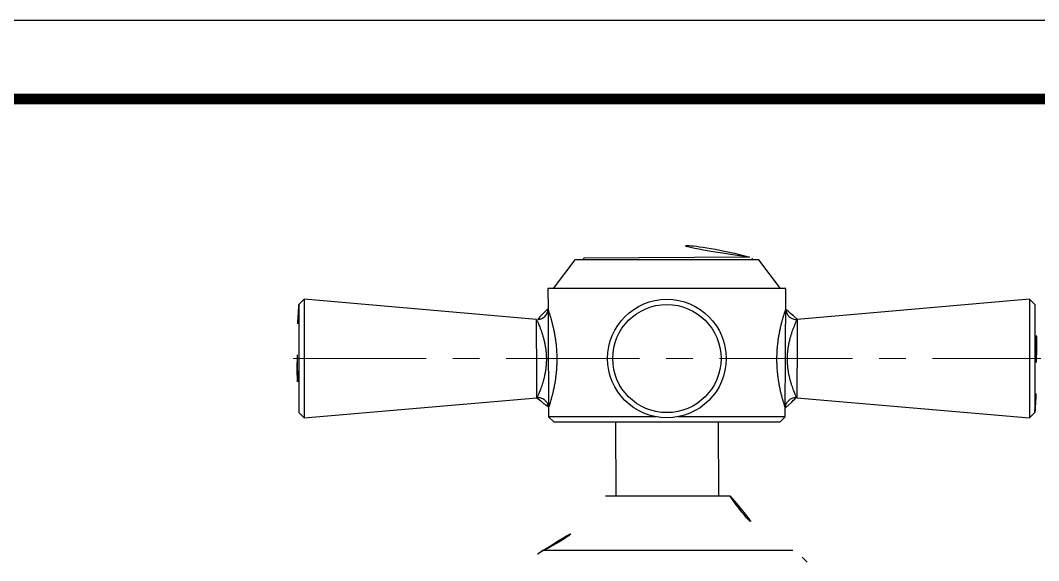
# Model space of a CAD drawing. Extents: x 16296677672 to 16296678106, y -37409616503 to -37409616185.
# Drawn here: x 16296677866.4 to 16296677962, y -37409616235.5 to -37409616184.7 of the extents above; entities that cross this region are included whole.
import ezdxf

# ---------------------------------------------------------------- set-up
doc = ezdxf.new("R2010")
doc.units = 0
doc.header["$LTSCALE"] = 10
doc.header["$MEASUREMENT"] = 0
doc.linetypes.add('CENTER', pattern=[2, 1.25, -0.25, 0.25, -0.25])
doc.layers.get('0').update_dxf_attribs({"linetype": 'CONTINUOUS'})
doc.layers.add('DIM & TEXT', color=4, linetype='CONTINUOUS', lineweight=9)
doc.layers.add('DWG', color=7, linetype='CONTINUOUS')

msp = doc.modelspace()

# ---------------------------------------------------------------- linework, layer by layer
at = {"ltscale": 0.5}
msp.add_lwpolyline([(16296677671.520941, -37409616502.722603), (16296678105.520941, -37409616502.722603), (16296678105.520941, -37409616184.722603), (16296677671.520941, -37409616184.722603)], close=True, dxfattribs=at)
at = {"color": 5, "linetype": 'ByBlock', "lineweight": 200, "const_width": 1}
msp.add_lwpolyline([(16296677678.499741, -37409616489.106117), (16296678098.499741, -37409616489.106117), (16296678098.499741, -37409616192.106117), (16296677678.499741, -37409616192.106117)], close=True, dxfattribs=at)
at = {"layer": 'DIM & TEXT', "color": 1, "linetype": 'CENTER'}
msp.add_line((16296677892.028811, -37409616216.490677), (16296677962.18405, -37409616216.490677), dxfattribs=at)
at = {"layer": 'DWG', "color": 0}
for p, q in [((16296677918.470551, -37409616207.210167), (16296677916.4527, -37409616209.917328)), ((16296677918.97854, -37409616207.207497), (16296677918.470551, -37409616207.210167)), ((16296677935.74231, -37409616207.210167), (16296677918.470551, -37409616207.210167)), ((16296677935.23432, -37409616207.207497), (16296677918.97854, -37409616207.207497)), ((16296677934.86533, -37409616206.969772), (16296677919.337999, -37409616207.051071)), ((16296677935.74231, -37409616207.210167), (16296677935.23432, -37409616207.207497)), ((16296677937.76016, -37409616209.917328), (16296677935.74231, -37409616207.210167)), ((16296677916.4527, -37409616209.917328), (16296677915.9447, -37409616209.919983)), ((16296677915.9447, -37409616209.919983), (16296677915.95463, -37409616211.816147)), ((16296677938.26816, -37409616209.919983), (16296677915.9447, -37409616209.919983)), ((16296677937.76016, -37409616209.917328), (16296677916.4527, -37409616209.917328)), ((16296677938.26816, -37409616209.919983), (16296677937.76016, -37409616209.917328)), ((16296677938.258209, -37409616211.819977), (16296677938.26816, -37409616209.919983)), ((16296677893.088949, -37409616210.925812), (16296677892.584181, -37409616211.409767)), ((16296677892.584181, -37409616211.409767), (16296677892.584181, -37409616221.571587)), ((16296677914.871281, -37409616212.810432), (16296677893.088949, -37409616210.925812)), ((16296677893.088949, -37409616210.925812), (16296677893.088949, -37409616222.055527)), ((16296677961.123911, -37409616210.925812), (16296677939.339149, -37409616212.810638)), ((16296677961.628679, -37409616211.409767), (16296677961.123911, -37409616210.925812)), ((16296677961.123911, -37409616210.925812), (16296677961.123911, -37409616216.490677)), ((16296677961.628679, -37409616211.409767), (16296677961.628679, -37409616216.490677)), ((16296677892.422819, -37409616216.128929), (16296677892.422819, -37409616216.852417)), ((16296677961.790039, -37409616216.852417), (16296677961.790039, -37409616216.128929)), ((16296677961.123911, -37409616216.490677), (16296677961.123911, -37409616222.055527)), ((16296677961.628679, -37409616216.490677), (16296677961.628679, -37409616221.571587)), ((16296677893.088949, -37409616222.055527), (16296677914.9177, -37409616220.166901)), ((16296677939.29405, -37409616220.166809), (16296677961.123911, -37409616222.055527)), ((16296677892.584181, -37409616221.571587), (16296677893.088949, -37409616222.055527)), ((16296677916.00354, -37409616221.156487), (16296677916.007721, -37409616221.955261)), ((16296677916.007721, -37409616221.955261), (16296677916.51837, -37409616222.460587)), ((16296677926.055441, -37409616221.955261), (16296677916.007721, -37409616221.955261)), ((16296677938.205139, -37409616221.955261), (16296677928.157419, -37409616221.955261)), ((16296677937.69449, -37409616222.460587), (16296677938.205139, -37409616221.955261)), ((16296677938.205139, -37409616221.955261), (16296677938.20933, -37409616221.155067)), ((16296677961.123911, -37409616222.055527), (16296677961.628679, -37409616221.571587)), ((16296677937.69449, -37409616222.460587), (16296677916.51837, -37409616222.460587)), ((16296677922.28653, -37409616222.460861), (16296677922.32296, -37409616229.41861)), ((16296677931.97509, -37409616229.418503), (16296677931.93866, -37409616222.460701)), ((16296677921.812599, -37409616229.41877), (16296677921.35541, -37409616229.421173)), ((16296677933.039249, -37409616229.421173), (16296677921.35541, -37409616229.421173)), ((16296677932.58205, -37409616229.41877), (16296677921.812599, -37409616229.41877)), ((16296677933.039249, -37409616229.421173), (16296677932.58205, -37409616229.41877)), ((16296677938.91535, -37409616234.531998), (16296677915.479309, -37409616234.531998))]:
    msp.add_line(p, q, dxfattribs=at)
for radius in [5.564859, 5.08091]:
    msp.add_circle((16296677927.10643, -37409616216.490677), radius, dxfattribs=at)
for centre, radius, start, end in [((16296677927.23942, -37409616233.320488), 27.432, 73.85963915, 106.74044402), ((16296677919.48432, -37409616207.537537), 0.508, 106.74044402, 139.48364681), ((16296677934.72411, -37409616207.457748), 0.508, 29.51260392, 73.85963915), ((16296677961.51082, -37409616216.128929), 69.088, 176.08330291, 180), ((16296677892.70204, -37409616216.128929), 69.088, 0, 3.91669709), ((16296677961.51082, -37409616216.852417), 69.088, 180, 183.91669709), ((16296677892.70204, -37409616216.852417), 69.088, 356.08330291, 0), ((16296677909.43923, -37409616221.654129), 14.224, 295.12774801, 326.90346708), ((16296677944.95542, -37409616221.654129), 14.224, 213.09653292, 244.87225199), ((16296677917.95096, -37409616238.970169), 5.08, 119.1137268, 136.47587993), ((16296677936.443689, -37409616238.970169), 5.08, 41.21704422, 60.8862732)]:
    msp.add_arc(centre, radius, start, end, dxfattribs=at)
for points, knots in [([(16296677915.94936, -37409616211.815987), (16296677915.951599, -37409616211.843903), (16296677915.955, -37409616211.963638), (16296677915.89023, -37409616212.213173), (16296677915.705139, -37409616212.513222), (16296677915.39727, -37409616212.7332), (16296677915.103769, -37409616212.822403), (16296677914.928699, -37409616212.808456), (16296677914.872009, -37409616212.798401)], [0, 0, 0, 0, 0.050657932, 0.218854572, 0.460413935, 0.678171444, 0.897403199, 1, 1, 1, 1]), ([(16296677915.95459, -37409616211.808662), (16296677915.954599, -37409616211.808678), (16296677915.954781, -37409616211.809196), (16296677915.956579, -37409616211.8144), (16296677915.96093, -37409616211.826927), (16296677915.97172, -37409616211.858253), (16296677915.976021, -37409616211.870773), (16296677915.98354, -37409616211.892754), (16296677915.986219, -37409616211.900597), (16296677915.99193, -37409616211.917381), (16296677915.99497, -37409616211.926308), (16296677916.0109, -37409616211.973328), (16296677916.026131, -37409616212.018639), (16296677916.060841, -37409616212.123756), (16296677916.08033, -37409616212.183563), (16296677916.112289, -37409616212.283836), (16296677916.1234, -37409616212.319054), (16296677916.14069, -37409616212.374489), (16296677916.146549, -37409616212.393417), (16296677916.158489, -37409616212.432152), (16296677916.16456, -37409616212.451981), (16296677916.19523, -37409616212.552834), (16296677916.220831, -37409616212.639137), (16296677916.27338, -37409616212.822372), (16296677916.300329, -37409616212.919296), (16296677916.35483, -37409616213.123497), (16296677916.382389, -37409616213.230789), (16296677916.416759, -37409616213.371422), (16296677916.423639, -37409616213.399902), (16296677916.4373, -37409616213.457237), (16296677916.457689, -37409616213.543877), (16296677916.477711, -37409616213.632477), (16296677916.517151, -37409616213.812218), (16296677916.542629, -37409616213.935417), (16296677916.59133, -37409616214.188507), (16296677916.614559, -37409616214.31839), (16296677916.647209, -37409616214.51828), (16296677916.65774, -37409616214.585762), (16296677916.67292, -37409616214.688278), (16296677916.68284, -37409616214.757103), (16296677916.692301, -37409616214.8265), (16296677916.706129, -37409616214.931023), (16296677916.71487, -37409616215.001373), (16296677916.73126, -37409616215.142509), (16296677916.738911, -37409616215.213364), (16296677916.76017, -37409616215.426727), (16296677916.784031, -37409616215.713387), (16296677916.79837, -37409616216.004387), (16296677916.805361, -37409616216.224289), (16296677916.80707, -37409616216.297867), (16296677916.808661, -37409616216.408653), (16296677916.809031, -37409616216.445686), (16296677916.80945, -37409616216.519676), (16296677916.8095, -37409616216.556618), (16296677916.80892, -37409616216.740967), (16296677916.802851, -37409616217.03392), (16296677916.78693, -37409616217.322937), (16296677916.766319, -37409616217.609993), (16296677916.75366, -37409616217.752541), (16296677916.735069, -37409616217.929466), (16296677916.731211, -37409616217.96479), (16296677916.723261, -37409616218.034973), (16296677916.71097, -37409616218.139687), (16296677916.69763, -37409616218.242737), (16296677916.66967, -37409616218.446663), (16296677916.649309, -37409616218.579681), (16296677916.60577, -37409616218.839943), (16296677916.582581, -37409616218.967178), (16296677916.552179, -37409616219.122528), (16296677916.54603, -37409616219.153412), (16296677916.5336, -37409616219.214813), (16296677916.527309, -37409616219.245354), (16296677916.508329, -37409616219.336121), (16296677916.495529, -37409616219.395432), (16296677916.45681, -37409616219.569817), (16296677916.43059, -37409616219.681358), (16296677916.378059, -37409616219.894989), (16296677916.351749, -37409616219.997093), (16296677916.31278, -37409616220.142937), (16296677916.29987, -37409616220.190338), (16296677916.280701, -37409616220.259552), (16296677916.27434, -37409616220.28231), (16296677916.2617, -37409616220.327187), (16296677916.255409, -37409616220.349319), (16296677916.22439, -37409616220.457748), (16296677916.200741, -37409616220.537758), (16296677916.156441, -37409616220.684357), (16296677916.13578, -37409616220.750969), (16296677916.098129, -37409616220.870361), (16296677916.081141, -37409616220.923157), (16296677916.062639, -37409616220.979973), (16296677916.05908, -37409616220.990883), (16296677916.05224, -37409616221.011726), (16296677916.048981, -37409616221.021667), (16296677916.03969, -37409616221.049843), (16296677916.03417, -37409616221.066513), (16296677916.0196, -37409616221.110283), (16296677916.012581, -37409616221.131157), (16296677916.00514, -37409616221.153259), (16296677916.003519, -37409616221.158043), (16296677916.00355, -37409616221.157967)], [0, 0, 0, 0, 0.007665668, 0.007665668, 0.038914166, 0.038914166, 0.054538415, 0.054538415, 0.06235054, 0.06235054, 0.070162664, 0.070162664, 0.101411163, 0.101411163, 0.132659661, 0.132659661, 0.14828391, 0.14828391, 0.156096034, 0.156096034, 0.163908159, 0.163908159, 0.195156657, 0.195156657, 0.226405155, 0.226405155, 0.257653653, 0.257653653, 0.265465778, 0.265465778, 0.273277903, 0.288902152, 0.288902152, 0.32015065, 0.32015065, 0.351399148, 0.351399148, 0.367023397, 0.367023397, 0.374835522, 0.382647646, 0.382647646, 0.398271895, 0.398271895, 0.413896144, 0.413896144, 0.445144642, 0.476393141, 0.476393141, 0.49201739, 0.49201739, 0.499829514, 0.499829514, 0.507641639, 0.507641639, 0.538890137, 0.570138635, 0.570138635, 0.601387133, 0.601387133, 0.609199258, 0.609199258, 0.617011382, 0.632635632, 0.632635632, 0.66388413, 0.66388413, 0.695132628, 0.695132628, 0.702944752, 0.702944752, 0.710756877, 0.710756877, 0.726381126, 0.726381126, 0.757629624, 0.757629624, 0.788878122, 0.788878122, 0.804502371, 0.804502371, 0.812314496, 0.812314496, 0.820126621, 0.820126621, 0.851375119, 0.851375119, 0.882623617, 0.882623617, 0.913872115, 0.913872115, 0.92168424, 0.92168424, 0.929496364, 0.929496364, 0.945120613, 0.945120613, 0.976369111, 0.976369111, 1, 1, 1, 1]), ([(16296677938.20932, -37409616221.157967), (16296677938.209299, -37409616221.157944), (16296677938.20772, -37409616221.153236), (16296677938.200399, -37409616221.131523), (16296677938.193411, -37409616221.110733), (16296677938.1789, -37409616221.067146), (16296677938.173401, -37409616221.050552), (16296677938.16416, -37409616221.022507), (16296677938.16091, -37409616221.012627), (16296677938.1541, -37409616220.991837), (16296677938.15053, -37409616220.980942), (16296677938.13205, -37409616220.924171), (16296677938.11504, -37409616220.871353), (16296677938.07732, -37409616220.751717), (16296677938.056601, -37409616220.684929), (16296677938.02323, -37409616220.574516), (16296677938.01173, -37409616220.536011), (16296677937.993959, -37409616220.475693), (16296677937.987949, -37409616220.455147), (16296677937.97578, -37409616220.413231), (16296677937.96961, -37409616220.391838), (16296677937.93858, -37409616220.283379), (16296677937.913, -37409616220.191292), (16296677937.861099, -37409616219.997063), (16296677937.83478, -37409616219.894913), (16296677937.782129, -37409616219.680779), (16296677937.75581, -37409616219.568787), (16296677937.72336, -37409616219.422562), (16296677937.71689, -37409616219.392982), (16296677937.704069, -37409616219.333488), (16296677937.68499, -37409616219.243637), (16296677937.666439, -37409616219.152023), (16296677937.63015, -37409616218.966431), (16296677937.607031, -37409616218.839607), (16296677937.56357, -37409616218.579819), (16296677937.543221, -37409616218.446861), (16296677937.51523, -37409616218.242752), (16296677937.506321, -37409616218.173927), (16296677937.49366, -37409616218.069519), (16296677937.48955, -37409616218.034477), (16296677937.48159, -37409616217.964203), (16296677937.477739, -37409616217.928993), (16296677937.459221, -37409616217.75264), (16296677937.4466, -37409616217.610573), (16296677937.426029, -37409616217.324478), (16296677937.41012, -37409616217.03643), (16296677937.403999, -37409616216.744476), (16296677937.40324, -37409616216.524017), (16296677937.403629, -37409616216.450287), (16296677937.40518, -37409616216.339287), (16296677937.405861, -37409616216.302277), (16296677937.407551, -37409616216.2285), (16296677937.408541, -37409616216.191689), (16296677937.41433, -37409616216.008034), (16296677937.42861, -37409616215.716713), (16296677937.45237, -37409616215.430321), (16296677937.480579, -37409616215.146423), (16296677937.49691, -37409616215.005699), (16296677937.5245, -37409616214.796516), (16296677937.534161, -37409616214.727547), (16296677937.554279, -37409616214.591263), (16296677937.56476, -37409616214.523918), (16296677937.59729, -37409616214.324257), (16296677937.620461, -37409616214.194298), (16296677937.66917, -37409616213.940651), (16296677937.6947, -37409616213.816963), (16296677937.727711, -37409616213.666351), (16296677937.73436, -37409616213.636436), (16296677937.74777, -37409616213.577003), (16296677937.75453, -37409616213.547447), (16296677937.77487, -37409616213.459747), (16296677937.788509, -37409616213.40255), (16296677937.8295, -37409616213.234657), (16296677937.856939, -37409616213.127724), (16296677937.91131, -37409616212.923759), (16296677937.93825, -37409616212.826752), (16296677937.97773, -37409616212.688972), (16296677937.99073, -37409616212.644333), (16296677938.00993, -37409616212.579376), (16296677938.016279, -37409616212.558052), (16296677938.02886, -37409616212.51609), (16296677938.035101, -37409616212.495422), (16296677938.0658, -37409616212.394402), (16296677938.088869, -37409616212.320587), (16296677938.131439, -37409616212.186943), (16296677938.15093, -37409616212.127083), (16296677938.185711, -37409616212.021713), (16296677938.200991, -37409616211.976196), (16296677938.21703, -37409616211.928864), (16296677938.220079, -37409616211.919868), (16296677938.22587, -37409616211.90287), (16296677938.22859, -37409616211.894882), (16296677938.236231, -37409616211.872559), (16296677938.24061, -37409616211.85981), (16296677938.2516, -37409616211.827904), (16296677938.25728, -37409616211.811523), (16296677938.25827, -37409616211.808647), (16296677938.25827, -37409616211.808662)], [0, 0, 0, 0, 0.023104818, 0.023104818, 0.054342693, 0.054342693, 0.06996163, 0.06996163, 0.077771099, 0.077771099, 0.085580568, 0.085580568, 0.116818442, 0.116818442, 0.148056317, 0.148056317, 0.163675255, 0.163675255, 0.171484723, 0.171484723, 0.179294192, 0.179294192, 0.210532067, 0.210532067, 0.241769942, 0.241769942, 0.273007816, 0.273007816, 0.280817285, 0.280817285, 0.288626754, 0.304245691, 0.304245691, 0.335483566, 0.335483566, 0.366721441, 0.366721441, 0.382340378, 0.382340378, 0.390149847, 0.390149847, 0.397959316, 0.397959316, 0.42919719, 0.42919719, 0.460435065, 0.49167294, 0.49167294, 0.507291877, 0.507291877, 0.515101346, 0.515101346, 0.522910815, 0.522910815, 0.55414869, 0.585386564, 0.585386564, 0.616624439, 0.616624439, 0.632243376, 0.632243376, 0.647862314, 0.647862314, 0.679100189, 0.679100189, 0.710338063, 0.710338063, 0.718147532, 0.718147532, 0.725957001, 0.725957001, 0.741575938, 0.741575938, 0.772813813, 0.772813813, 0.804051688, 0.804051688, 0.819670625, 0.819670625, 0.827480094, 0.827480094, 0.835289563, 0.835289563, 0.866527437, 0.866527437, 0.897765312, 0.897765312, 0.929003187, 0.929003187, 0.936812656, 0.936812656, 0.944622124, 0.944622124, 0.960241062, 0.960241062, 0.991478937, 1, 1, 1, 1]), ([(16296677939.33713, -37409616212.797668), (16296677939.295099, -37409616212.806709), (16296677939.134661, -37409616212.828194), (16296677938.85041, -37409616212.74826), (16296677938.566099, -37409616212.561623), (16296677938.38299, -37409616212.323029), (16296677938.291401, -37409616212.097267), (16296677938.258459, -37409616211.930099), (16296677938.25984, -37409616211.841728), (16296677938.26103, -37409616211.820358)], [0, 0, 0, 0, 0.07716734, 0.297278894, 0.517723366, 0.692007509, 0.838075073, 0.961018289, 1, 1, 1, 1]), ([(16296677914.91736, -37409616220.166931), (16296677914.917351, -37409616220.166962), (16296677914.92062, -37409616220.159912), (16296677914.93186, -37409616220.135643), (16296677914.94598, -37409616220.104874), (16296677914.954069, -37409616220.087196), (16296677914.963671, -37409616220.06604), (16296677914.970409, -37409616220.051163), (16296677914.973949, -37409616220.04332), (16296677914.992371, -37409616220.002411), (16296677915.00943, -37409616219.964119), (16296677915.04755, -37409616219.877029), (16296677915.0686, -37409616219.828217), (16296677915.11408, -37409616219.720306), (16296677915.1385, -37409616219.661201), (16296677915.170759, -37409616219.580803), (16296677915.177299, -37409616219.564392), (16296677915.19054, -37409616219.530907), (16296677915.19725, -37409616219.513817), (16296677915.217529, -37409616219.461792), (16296677915.23123, -37409616219.426079), (16296677915.272779, -37409616219.315903), (16296677915.301041, -37409616219.238426), (16296677915.357941, -37409616219.075562), (16296677915.38658, -37409616218.990158), (16296677915.429239, -37409616218.85598), (16296677915.4505, -37409616218.787369), (16296677915.471531, -37409616218.716423), (16296677915.485479, -37409616218.668587), (16296677915.492439, -37409616218.644386), (16296677915.52684, -37409616218.522667), (16296677915.553329, -37409616218.422531), (16296677915.6035, -37409616218.216743), (16296677915.62719, -37409616218.111076), (16296677915.671, -37409616217.894058), (16296677915.69112, -37409616217.7827), (16296677915.71353, -37409616217.639702), (16296677915.71788, -37409616217.610878), (16296677915.72625, -37409616217.553146), (16296677915.73831, -37409616217.466347), (16296677915.748899, -37409616217.378967), (16296677915.768021, -37409616217.203407), (16296677915.788059, -37409616216.967239), (16296677915.79645, -37409616216.72683), (16296677915.797831, -37409616216.575203), (16296677915.79792, -37409616216.544807), (16296677915.797689, -37409616216.483879), (16296677915.79739, -37409616216.453308), (16296677915.795879, -37409616216.361908), (16296677915.7941, -37409616216.301277), (16296677915.786501, -37409616216.120331), (16296677915.770361, -37409616215.881477), (16296677915.743, -37409616215.647331), (16296677915.718571, -37409616215.473457), (16296677915.70978, -37409616215.415787), (16296677915.69566, -37409616215.32972), (16296677915.69079, -37409616215.301086), (16296677915.68078, -37409616215.244133), (16296677915.675631, -37409616215.215813), (16296677915.659809, -37409616215.131264), (16296677915.64871, -37409616215.075409), (16296677915.625681, -37409616214.965569), (16296677915.613741, -37409616214.911491), (16296677915.576811, -37409616214.751694), (16296677915.550699, -37409616214.648376), (16296677915.49629, -37409616214.447983), (16296677915.468, -37409616214.350883), (16296677915.42448, -37409616214.209801), (16296677915.4098, -37409616214.163544), (16296677915.380159, -37409616214.072548), (16296677915.365191, -37409616214.027763), (16296677915.32045, -37409616213.89698), (16296677915.290739, -37409616213.814178), (16296677915.2323, -37409616213.657066), (16296677915.203569, -37409616213.582771), (16296677915.14782, -37409616213.442719), (16296677915.1208, -37409616213.376961), (16296677915.069241, -37409616213.254349), (16296677915.045099, -37409616213.198433), (16296677915.000719, -37409616213.097366), (16296677914.980459, -37409616213.0522), (16296677914.944389, -37409616212.97274), (16296677914.92857, -37409616212.938454), (16296677914.911961, -37409616212.902733), (16296677914.9088, -37409616212.895943), (16296677914.90283, -37409616212.883148), (16296677914.8944, -37409616212.86515), (16296677914.887569, -37409616212.850647), (16296677914.87606, -37409616212.826271), (16296677914.869671, -37409616212.812828), (16296677914.868401, -37409616212.810173), (16296677914.86841, -37409616212.810181)], [0, 0, 0, 0, 0.021335306, 0.052574838, 0.052574838, 0.068194603, 0.076004486, 0.076004486, 0.083814369, 0.083814369, 0.1150539, 0.1150539, 0.146293432, 0.146293432, 0.177532963, 0.177532963, 0.185342846, 0.185342846, 0.193152729, 0.193152729, 0.208772494, 0.208772494, 0.240012026, 0.240012026, 0.271251557, 0.271251557, 0.286871323, 0.294681205, 0.294681205, 0.302491088, 0.302491088, 0.33373062, 0.33373062, 0.364970151, 0.364970151, 0.396209682, 0.396209682, 0.404019565, 0.404019565, 0.411829448, 0.427449214, 0.427449214, 0.458688745, 0.489928276, 0.489928276, 0.497738159, 0.497738159, 0.505548042, 0.505548042, 0.521167808, 0.521167808, 0.552407339, 0.58364687, 0.58364687, 0.599266636, 0.599266636, 0.607076519, 0.607076519, 0.614886402, 0.614886402, 0.630506167, 0.630506167, 0.646125933, 0.646125933, 0.677365464, 0.677365464, 0.708604996, 0.708604996, 0.724224761, 0.724224761, 0.739844527, 0.739844527, 0.771084058, 0.771084058, 0.80232359, 0.80232359, 0.833563121, 0.833563121, 0.864802652, 0.864802652, 0.896042184, 0.896042184, 0.927281715, 0.927281715, 0.935091598, 0.935091598, 0.942901481, 0.958521246, 0.958521246, 0.989760778, 1, 1, 1, 1]), ([(16296677939.34445, -37409616212.810181), (16296677939.34446, -37409616212.810158), (16296677939.343081, -37409616212.813072), (16296677939.33634, -37409616212.82724), (16296677939.324579, -37409616212.852173), (16296677939.319929, -37409616212.86203), (16296677939.311899, -37409616212.879173), (16296677939.309031, -37409616212.885292), (16296677939.302971, -37409616212.898277), (16296677939.29978, -37409616212.905128), (16296677939.28302, -37409616212.941177), (16296677939.267111, -37409616212.9757), (16296677939.230909, -37409616213.055519), (16296677939.210609, -37409616213.100822), (16296677939.166201, -37409616213.202026), (16296677939.14208, -37409616213.257942), (16296677939.10346, -37409616213.349876), (16296677939.090151, -37409616213.381943), (16296677939.063101, -37409616213.448036), (16296677939.04932, -37409616213.482162), (16296677939.007401, -37409616213.587639), (16296677938.97864, -37409616213.662117), (16296677938.920271, -37409616213.81929), (16296677938.89065, -37409616213.901993), (16296677938.84614, -37409616214.032318), (16296677938.831289, -37409616214.076813), (16296677938.801649, -37409616214.167953), (16296677938.78684, -37409616214.214684), (16296677938.743111, -37409616214.356758), (16296677938.714741, -37409616214.454391), (16296677938.66032, -37409616214.655518), (16296677938.63426, -37409616214.759003), (16296677938.58522, -37409616214.972054), (16296677938.56225, -37409616215.081612), (16296677938.53598, -37409616215.222618), (16296677938.530849, -37409616215.251007), (16296677938.52091, -37409616215.307861), (16296677938.506451, -37409616215.393387), (16296677938.49337, -37409616215.479668), (16296677938.469139, -37409616215.653198), (16296677938.441971, -37409616215.887177), (16296677938.425989, -37409616216.126534), (16296677938.419781, -37409616216.277863), (16296677938.41872, -37409616216.308212), (16296677938.417, -37409616216.369102), (16296677938.41633, -37409616216.399681), (16296677938.414921, -37409616216.491096), (16296677938.414761, -37409616216.551773), (16296677938.41659, -37409616216.732964), (16296677938.42514, -37409616216.972382), (16296677938.44524, -37409616217.207603), (16296677938.470751, -37409616217.440742), (16296677938.486219, -37409616217.556267), (16296677938.50869, -37409616217.699371), (16296677938.51334, -37409616217.727913), (16296677938.52289, -37409616217.784508), (16296677938.53759, -37409616217.86879), (16296677938.5534, -37409616217.951317), (16296677938.586321, -37409616218.11409), (16296677938.61002, -37409616218.219566), (16296677938.66011, -37409616218.424744), (16296677938.686501, -37409616218.524422), (16296677938.72756, -37409616218.669632), (16296677938.741489, -37409616218.717323), (16296677938.76269, -37409616218.78775), (16296677938.7698, -37409616218.811043), (16296677938.78404, -37409616218.857033), (16296677938.819719, -37409616218.970657), (16296677938.855631, -37409616219.077652), (16296677938.9126, -37409616219.240608), (16296677938.940849, -37409616219.31797), (16296677938.98229, -37409616219.427818), (16296677939.002781, -37409616219.481194), (16296677939.02282, -37409616219.532188), (16296677939.03606, -37409616219.565659), (16296677939.042641, -37409616219.582153), (16296677939.075041, -37409616219.662857), (16296677939.099541, -37409616219.722137), (16296677939.145109, -37409616219.830231), (16296677939.166189, -37409616219.879051), (16296677939.20429, -37409616219.966057), (16296677939.221319, -37409616220.00425), (16296677939.23966, -37409616220.044983), (16296677939.24317, -37409616220.05275), (16296677939.249861, -37409616220.067497), (16296677939.25938, -37409616220.088478), (16296677939.267389, -37409616220.106003), (16296677939.28138, -37409616220.136459), (16296677939.28797, -37409616220.150703), (16296677939.29421, -37409616220.164169), (16296677939.295481, -37409616220.166893), (16296677939.2955, -37409616220.166931)], [0, 0, 0, 0, 0.011154914, 0.042394094, 0.042394094, 0.058013683, 0.058013683, 0.065823478, 0.065823478, 0.073633273, 0.073633273, 0.104872452, 0.104872452, 0.136111632, 0.136111632, 0.167350811, 0.167350811, 0.182970401, 0.182970401, 0.19858999, 0.19858999, 0.22982917, 0.22982917, 0.261068349, 0.261068349, 0.276687939, 0.276687939, 0.292307528, 0.292307528, 0.323546708, 0.323546708, 0.354785887, 0.354785887, 0.386025066, 0.386025066, 0.393834861, 0.393834861, 0.401644656, 0.417264245, 0.417264245, 0.448503425, 0.479742604, 0.479742604, 0.487552399, 0.487552399, 0.495362194, 0.495362194, 0.510981783, 0.510981783, 0.542220963, 0.573460142, 0.573460142, 0.604699321, 0.604699321, 0.612509116, 0.612509116, 0.620318911, 0.635938501, 0.635938501, 0.66717768, 0.66717768, 0.698416859, 0.698416859, 0.714036449, 0.714036449, 0.721846244, 0.721846244, 0.729656039, 0.760895218, 0.760895218, 0.792134397, 0.792134397, 0.807753987, 0.815563782, 0.815563782, 0.823373577, 0.823373577, 0.854612756, 0.854612756, 0.885851935, 0.885851935, 0.917091114, 0.917091114, 0.924900909, 0.924900909, 0.932710704, 0.948330294, 0.948330294, 0.979569473, 0.979569473, 1, 1, 1, 1]), ([(16296677938.216761, -37409616221.155609), (16296677938.21381, -37409616221.083542), (16296677938.225599, -37409616220.920853), (16296677938.3267, -37409616220.661179), (16296677938.52854, -37409616220.401733), (16296677938.83663, -37409616220.213943), (16296677939.115061, -37409616220.144829), (16296677939.266529, -37409616220.16951), (16296677939.29257, -37409616220.175102)], [0, 0, 0, 0, 0.128805103, 0.299627209, 0.500000339, 0.718663241, 0.951828255, 1, 1, 1, 1]), ([(16296677914.91732, -37409616220.17511), (16296677915.0189, -37409616220.162758), (16296677915.23575, -37409616220.168411), (16296677915.546579, -37409616220.299278), (16296677915.784361, -37409616220.514091), (16296677915.92491, -37409616220.747749), (16296677915.9909, -37409616220.962357), (16296677916.003389, -37409616221.095757), (16296677916.003639, -37409616221.156776)], [0, 0, 0, 0, 0.179252274, 0.398769448, 0.595030526, 0.754978174, 0.890203389, 1, 1, 1, 1])]:
    msp.add_open_spline(points, degree=3, knots=knots, dxfattribs=at)

doc.saveas('drawing.dxf')
